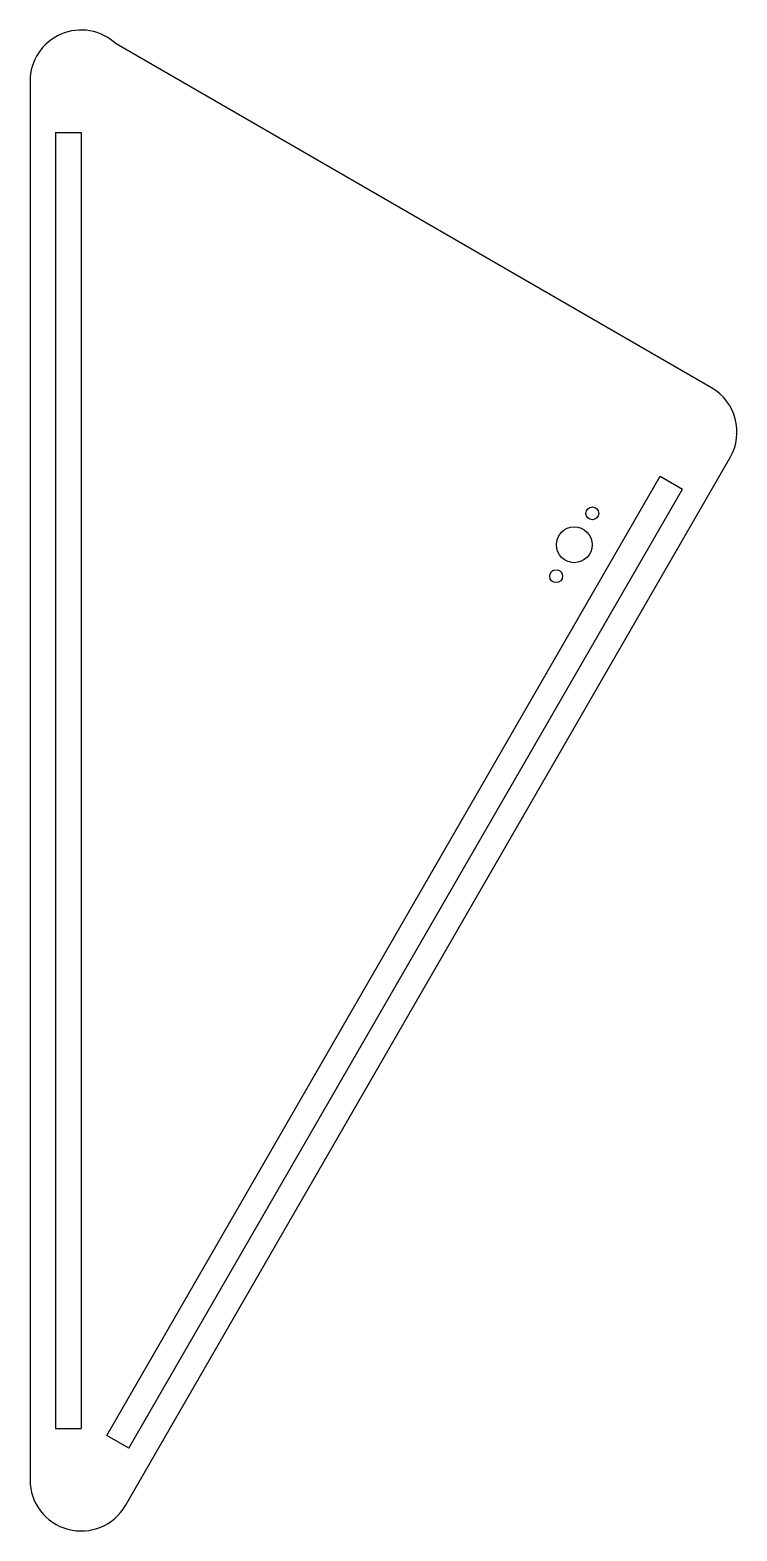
# Model space of a CAD drawing. Extents: x 2.34 to 5.8, y -4.28 to 3.06.
import ezdxf

# ---------------------------------------------------------------- set-up
doc = ezdxf.new("R2010")
doc.units = 0
doc.layers.add('VISIBLE', color=7, linetype='CONTINUOUS')

msp = doc.modelspace()

# ---------------------------------------------------------------- linework, layer by layer
at = {"layer": 'VISIBLE'}
for p, q in [((5.6727, 1.3076, 0.125), (2.7626, 2.9878, 0.125)), ((2.3415, 2.8054, 0.125), (2.3415, -4.0291, 0.125)), ((2.4665, 2.5554, 0.125), (2.4665, -3.7791, 0.125)), ((2.4665, 2.5554, 0.125), (2.5915, 2.5554, 0.125)), ((2.5915, 2.5554, 0.125), (2.5915, -3.7791, 0.125)), ((2.808, -4.1541, 0.125), (5.7642, 0.9661, 0.125)), ((2.7165, -3.8126, 0.125), (5.4227, 0.8746, 0.125)), ((2.8248, -3.8751, 0.125), (5.5309, 0.8121, 0.125)), ((5.4227, 0.8746, 0.125), (5.5309, 0.8121, 0.125)), ((2.4665, -3.7791, 0.125), (2.5915, -3.7791, 0.125)), ((2.8248, -3.8751, 0.125), (2.7165, -3.8126, 0.125))]:
    msp.add_line(p, q, dxfattribs=at)
for centre, radius in [((5.0908, 0.6934, 0.125), 0.0315), ((5.0022, 0.54, 0.125), 0.0875), ((4.9136, 0.3866, 0.125), 0.0315)]:
    msp.add_circle(centre, radius, dxfattribs=at)
for centre, start, end in [((2.5915, 2.8054, 0.125), 46.82801, 180), ((5.5477, 1.0911, 0.125), 330, 60), ((2.5915, -4.0291, 0.125), 180, 330)]:
    msp.add_arc(centre, 0.25, start, end, dxfattribs=at)

doc.saveas('drawing.dxf')
